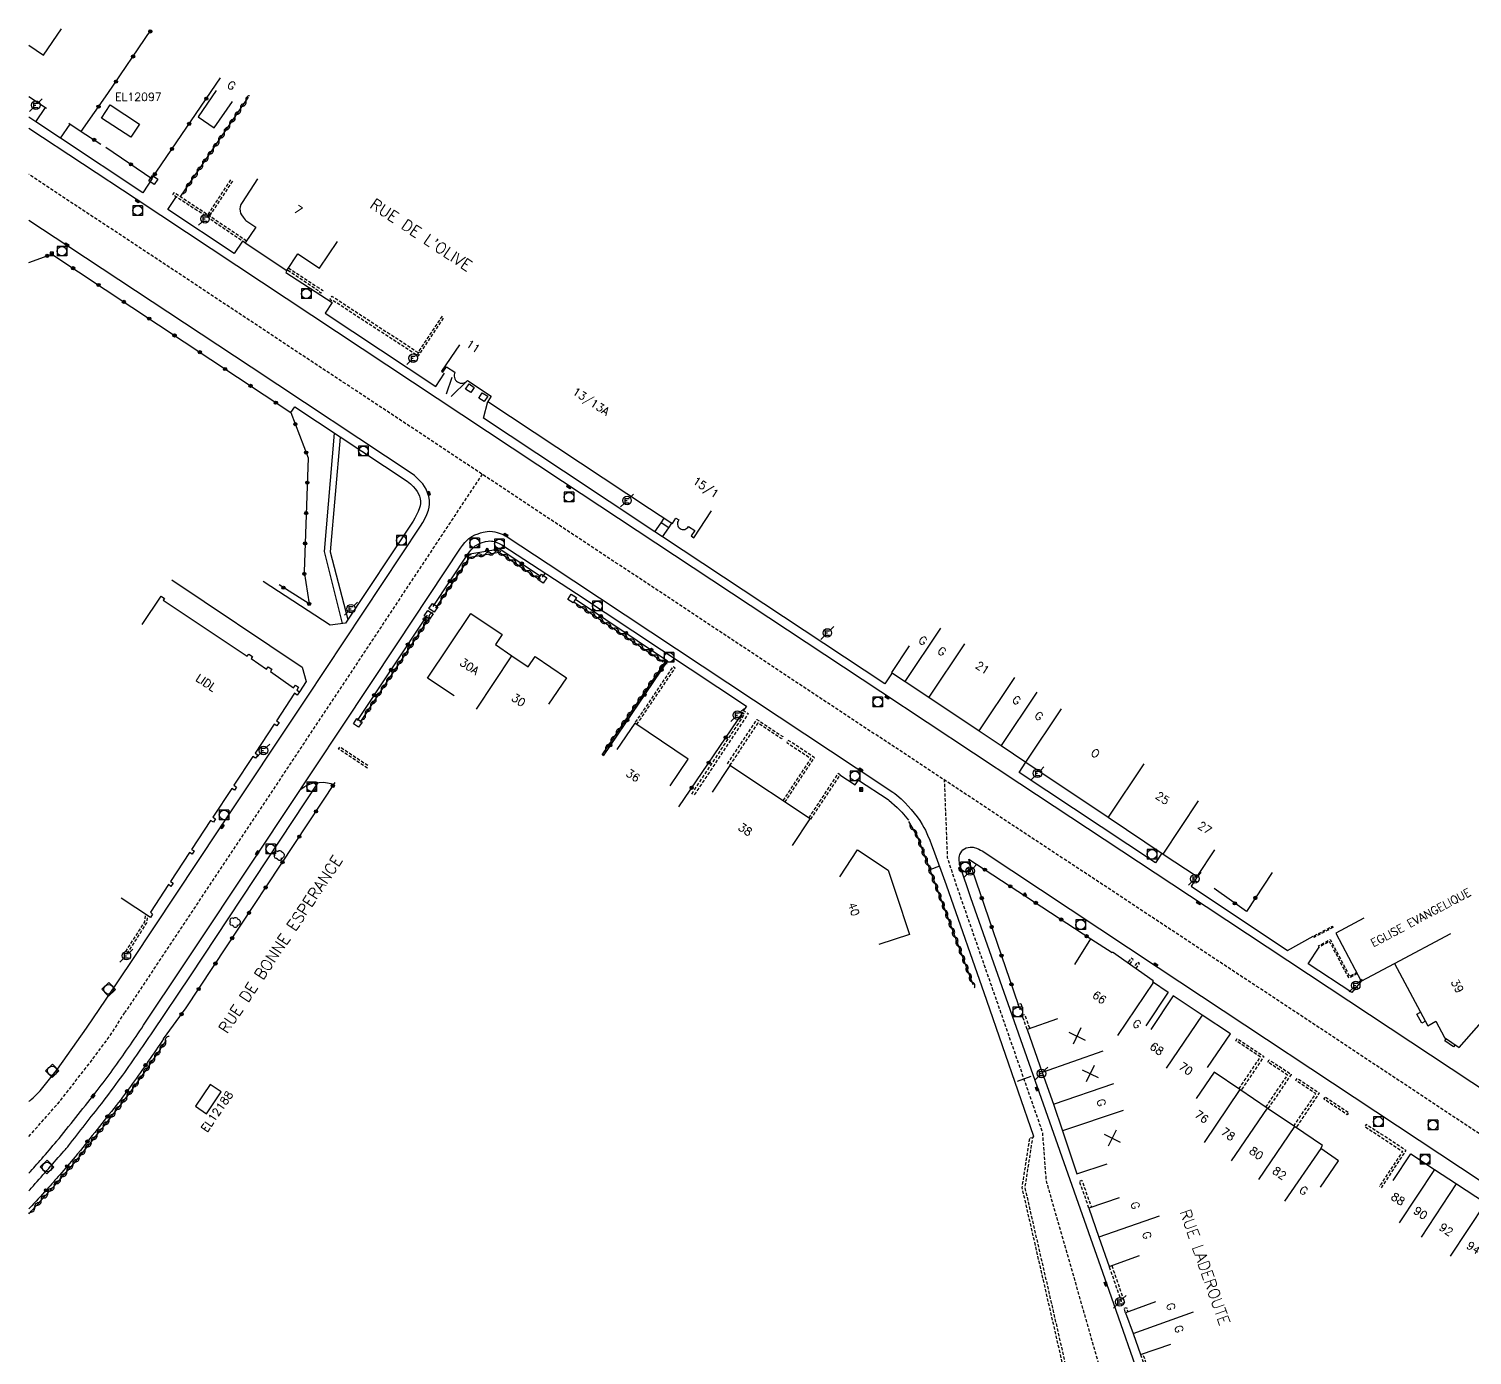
# Model space of a CAD drawing. Header units: millimetres. Extents: x 137000 to 138000, y 128000 to 129000.
# Drawn here: x 137000 to 137225.4, y 128784.9 to 128992 of the extents above; entities that cross this region are included whole.
import ezdxf
from ezdxf.enums import TextEntityAlignment as Align

# ---------------------------------------------------------------- set-up
doc = ezdxf.new("R2010")
doc.units = ezdxf.units.MM
doc.linetypes.add('DASHED', pattern=[0.75, 0.5, -0.25])
doc.layers.get('0').update_dxf_attribs({"linetype": 'CONTINUOUS'})
for name, color, linetype in [('w0001', 6, 'DASHED'), ('w0008', 7, 'CONTINUOUS'), ('w0100', 7, 'CONTINUOUS'), ('W0112', 1, 'DASHED'), ('w0300', 7, 'CONTINUOUS'), ('w0310', 3, 'CONTINUOUS'), ('w0322', 7, 'CONTINUOUS'), ('W0330', 7, 'CONTINUOUS'), ('w0400', 7, 'CONTINUOUS'), ('w0420', 7, 'CONTINUOUS'), ('W0471', 7, 'CONTINUOUS'), ('w0851', 7, 'CONTINUOUS'), ('W0984', 7, 'CONTINUOUS'), ('w0989', 7, 'CONTINUOUS'), ('w0991', 7, 'CONTINUOUS'), ('W1102', 7, 'CONTINUOUS')]:
    doc.layers.add(name, color=color, linetype=linetype)
doc.styles.get("Standard").update_dxf_attribs({"font": 'romans.shx', "width": 0.85})

# ---------------------------------------------------------------- blocks, each defined once
blk = doc.blocks.new('t112o')
at = {"color": 0, "linetype": 'Continuous'}
for p, q in [((-0.5, 0.5), (0.5, 0.5)), ((-0.5, -0.5), (-0.5, 0.5)), ((0.5, 0.5), (0.5, -0.5)), ((0.5, -0.5), (-0.5, -0.5))]:
    blk.add_line(p, q, dxfattribs=at)
blk = doc.blocks.new('T420')
for p, q in [((0.75, 0.75), (-0.75, 0.75)), ((-0.75, 0.75), (-0.75, -0.75)), ((0.75, 0.75), (0.75, -0.75)), ((0.75, -0.75), (-0.75, -0.75))]:
    blk.add_line(p, q)
blk.add_ellipse((0, 0), major_axis=(-0.53, 0.53), ratio=1, start_param=3.926991, end_param=10.210176)
blk = doc.blocks.new('T471')
for p, q in [((-0.333334, 0.333334), (-0.333334, -0.333334)), ((-0.333334, 0.333334), (0.333334, 0.333334)), ((-0.333334, 0), (0, 0)), ((0.500001, 0.500001), (1.000002, 1.000002)), ((-0.500001, -0.500001), (-1.000002, -1.000002)), ((-0.333334, -0.333334), (0.333334, -0.333334))]:
    blk.add_line(p, q)
blk.add_ellipse((0, 0), major_axis=(0.471405, 0.471405), ratio=1, start_param=5.4977871438, end_param=11.780972451)
blk = doc.blocks.new('T400')
for p, q in [((-0.15, 0.3), (0.15, 0.3)), ((-0.15, -0.25), (-0.15, 0.3)), ((-0.15, 0.15), (0.15, 0.15)), ((-0.15, 0), (0.15, 0)), ((0.15, 0.3), (0.15, -0.25)), ((-0.15, -0.15), (0.15, -0.15)), ((-0.15, -0.25), (-0.15, -0.3)), ((-0.15, -0.3), (0.15, -0.3)), ((0.15, -0.3), (0.15, -0.25))]:
    blk.add_line(p, q)
blk = doc.blocks.new('T851')
at = {"color": 0, "linetype": 'ByBlock', "lineweight": -2}
for p, q in [((-0.25, -0.15), (0, 0.32)), ((0, 0.32), (0.25, -0.15)), ((-0.25, -0.15), (0.25, -0.15))]:
    blk.add_line(p, q, dxfattribs=at)
for radius in [0.15, 0.05, 0.0333]:
    blk.add_circle((0, 0), radius, dxfattribs=at)
blk = doc.blocks.new('T300')
for p, q in [((-0.8, 0.51), (-0.86, 0.34)), ((-0.86, 0.34), (-0.86, 0.17)), ((-0.86, 0.17), (-0.74, 0.06)), ((-0.69, 0.63), (-0.8, 0.51)), ((-0.8, -0.06), (-0.74, 0.06)), ((-0.74, 0.06), (-0.69, 0.11)), ((-0.57, 0.69), (-0.69, 0.63)), ((-0.46, 0.69), (-0.57, 0.69)), ((-0.29, 0.63), (-0.46, 0.69)), ((-0.29, 0.63), (-0.17, 0.74)), ((-0.23, 0.57), (-0.29, 0.63)), ((-0.17, 0.74), (-0.06, 0.8)), ((-0.06, 0.8), (0.06, 0.8)), ((0.06, 0.8), (0.23, 0.74)), ((0.23, 0.74), (0.34, 0.63)), ((0.34, 0.63), (0.4, 0.51)), ((0.46, 0.46), (0.34, 0.46)), ((0.4, 0.51), (0.4, 0.46)), ((0.57, 0.4), (0.46, 0.46)), ((0.57, 0.4), (0.69, 0.29)), ((0.69, 0.29), (0.74, 0.17)), ((0.74, 0.06), (0.69, -0.17)), ((0.74, 0.17), (0.74, 0.06)), ((-0.8, -0.17), (-0.8, -0.06)), ((-0.8, -0.23), (-0.8, -0.17)), ((-0.74, -0.34), (-0.8, -0.23)), ((-0.69, -0.4), (-0.74, -0.34)), ((-0.51, -0.46), (-0.69, -0.4)), ((-0.4, -0.46), (-0.51, -0.46)), ((-0.4, -0.46), (-0.34, -0.46)), ((-0.34, -0.46), (-0.34, -0.4)), ((-0.34, -0.51), (-0.34, -0.46)), ((-0.29, -0.63), (-0.34, -0.51)), ((-0.17, -0.74), (-0.29, -0.63)), ((-0.06, -0.8), (-0.17, -0.74)), ((0.06, -0.8), (-0.06, -0.8)), ((0.17, -0.74), (0.06, -0.8)), ((0.23, -0.69), (0.17, -0.74)), ((0.29, -0.46), (0.23, -0.46)), ((0.29, -0.63), (0.23, -0.69)), ((0.46, -0.4), (0.29, -0.46)), ((0.34, -0.51), (0.29, -0.63)), ((0.34, -0.51), (0.34, -0.46)), ((0.57, -0.34), (0.46, -0.4)), ((0.63, -0.29), (0.57, -0.34)), ((0.69, -0.17), (0.63, -0.29))]:
    blk.add_line(p, q)
blk = doc.blocks.new('t330o')
at = {"color": 0, "linetype": 'Continuous'}
for p, q in [((0.25, -0.25), (-0.25, 0.25)), ((-0.25, -0.25), (0.25, 0.25)), ((-0.25, 0.25), (-0.25, -0.25)), ((0.25, 0.25), (-0.25, 0.25)), ((0.25, -0.25), (0.25, 0.25)), ((-0.25, -0.25), (0.25, -0.25)), ((-0.25, -0.25), (-0.25, -0.25))]:
    blk.add_line(p, q, dxfattribs=at)
blk = doc.blocks.new('t310o')
at = {"color": 0, "linetype": 'Continuous'}
for centre, start, end in [((-0.5, 0.38), 216.8699, 323.1304), ((0.5, -0.37), 36.8699, 143.1303)]:
    blk.add_arc(centre, 0.625, start, end, dxfattribs=at)
blk = doc.blocks.new('t322o')
at = {"color": 0, "linetype": 'Continuous'}
for radius in [0.25, 0.15]:
    blk.add_circle((0, 0), radius, dxfattribs=at)
blk = doc.blocks.new('t991o')
at = {"color": 0, "linetype": 'Continuous'}
for p, q in [((-1, 1), (1, -1)), ((-1, -1), (1, 1))]:
    blk.add_line(p, q, dxfattribs=at)

msp = doc.modelspace()

# ---------------------------------------------------------------- linework, layer by layer
at = {"layer": 'w0001', "flags": 128}
for points in [[(137340.38, 128744.2), (137309.73, 128764.41), (137276.85, 128786.51), (137261.05, 128796.62), (137187.73, 128845.12), (137126.44, 128885.61), (137050.41, 128935.93), (137000, 128969.27)], [(137070.8, 128922.44), (137036.46, 128870.68), (137015, 128838.43)], [(137192.07, 128723.18), (137183.26, 128733), (137176.97, 128742.82), (137169.72, 128774.34), (137158.9, 128812.13), (137158.32, 128819.67), (137144.77, 128858.55), (137143.48, 128862.54), (137143, 128874.68)], [(137000, 128819.03), (137004.78, 128824.45), (137009.62, 128830.65), (137012.81, 128834.94), (137015, 128838.43)]]:
    msp.add_lwpolyline(points, dxfattribs=at)
at = {"layer": 'w0008', "flags": 128}
for points in [[(137019.28, 128968.61), (137017.78, 128966.39), (137004.93, 128974.91), (137001.09, 128977.47), (137000, 128978.19)], [(137001.09, 128977.47), (137002.58, 128979.72)], [(137248.11, 128812.37), (137225.36, 128827.44), (137183.87, 128854.89), (137154.74, 128874.11), (137133.03, 128888.44), (137083.36, 128921.29), (137016.75, 128965.4), (137000, 128976.46)], [(137004.93, 128974.91), (137006.45, 128977.13)], [(137033.36, 128958.84), (137032.07, 128956.94), (137021.69, 128963.8), (137023.07, 128965.84)], [(137012.09, 128840.47), (137016.26, 128846.64), (137029.67, 128866.94), (137043.37, 128887.46), (137061.16, 128914.32), (137061.51, 128914.89), (137061.83, 128915.48), (137062.13, 128916.15), (137062.4, 128916.84), (137062.52, 128917.3), (137062.57, 128917.78), (137062.54, 128918.39), (137062.44, 128918.98), (137062.27, 128919.55), (137062.04, 128920.1), (137061.8, 128920.53), (137061.51, 128920.93), (137061.03, 128921.46), (137060.52, 128921.96), (137060.2, 128922.24), (137059.85, 128922.5), (137034.73, 128939.14), (137006.22, 128957.94), (137000, 128962.07)], [(137040.29, 128954.28), (137040.15, 128953.94), (137047.34, 128949.24), (137046.25, 128947.58), (137063.56, 128936.16), (137064.93, 128938.22)], [(137065.23, 128935.02), (137066.13, 128937.6)], [(137068.5, 128937.06), (137065.94, 128934.6)], [(137040.92, 128932.07), (137041.53, 128932.96), (137059.09, 128921.36), (137059.35, 128921.17), (137059.6, 128920.96), (137060.01, 128920.54), (137060.39, 128920.1), (137060.65, 128919.76), (137060.86, 128919.38), (137061.01, 128919), (137061.11, 128918.6), (137061.15, 128918.23), (137061.15, 128917.86), (137061.11, 128917.53), (137061.02, 128917.21), (137060.8, 128916.65), (137060.55, 128916.1), (137060.29, 128915.61), (137059.99, 128915.13), (137049.46, 128899.2), (137047.05, 128898.89), (137036.57, 128905.69)], [(137134.81, 128891.45), (137133.66, 128889.71), (137098.96, 128912.66), (137097.78, 128913.46), (137083.5, 128922.93), (137071, 128931.19), (137071.66, 128933.8)], [(137047.69, 128928.86), (137046.1, 128910.36), (137048.93, 128899.12)], [(137048.59, 128928.25), (137047.05, 128910.34), (137049.81, 128899.74)], [(137097.78, 128913.46), (137098.72, 128914.87), (137099.2, 128915.6)], [(137099.94, 128914.07), (137098.72, 128914.87)], [(137098.96, 128912.66), (137099.94, 128914.07), (137100.41, 128914.8)], [(137017.92, 128836.39), (137024.2, 128845.81), (137036.03, 128863.57), (137057.53, 128895.96), (137067.41, 128910.89), (137067.73, 128911.34), (137068.08, 128911.78), (137068.28, 128912), (137068.72, 128912.41), (137068.95, 128912.59), (137069.2, 128912.74), (137069.66, 128912.96), (137070.14, 128913.15), (137070.53, 128913.28), (137070.94, 128913.39), (137071.26, 128913.45), (137071.58, 128913.5), (137071.98, 128913.53), (137072.39, 128913.51), (137072.76, 128913.46), (137073.13, 128913.37), (137073.6, 128913.2), (137074.06, 128913.01), (137074.39, 128912.85), (137074.7, 128912.66), (137081.09, 128908.44), (137129.18, 128876.62), (137134.9, 128872.81), (137135.23, 128872.57), (137135.55, 128872.31), (137136.2, 128871.73), (137136.83, 128871.13), (137137.33, 128870.62), (137137.81, 128870.09), (137138.27, 128869.53), (137138.71, 128868.95), (137139.12, 128868.36), (137139.51, 128867.75), (137139.77, 128867.3), (137140, 128866.84), (137140.36, 128866.07), (137140.7, 128865.28), (137140.98, 128864.58), (137141.24, 128863.87), (137143.26, 128858.35), (137149.57, 128840.29), (137156.87, 128819.06), (137156.73, 128818.82)], [(137068.54, 128909.96), (137068.8, 128910.32), (137069.08, 128910.65), (137069.38, 128910.97), (137069.7, 128911.27), (137069.89, 128911.39), (137070.26, 128911.57), (137070.65, 128911.72), (137071.3, 128911.92), (137071.74, 128912), (137072, 128912.02), (137072.26, 128912.01), (137072.47, 128911.98), (137072.68, 128911.92), (137073.07, 128911.79), (137073.45, 128911.64), (137073.87, 128911.4), (137085.52, 128903.83), (137085.52, 128903.83), (137112.05, 128886.25), (137111.59, 128885.53)], [(137022.33, 128905.94), (137042.67, 128892.34), (137043.29, 128890.06), (137042.24, 128888.46)], [(137080.64, 128907.07), (137080.16, 128906.35)], [(137176.93, 128863.27), (137175.93, 128861.78), (137154.64, 128875.86), (137155.7, 128877.48)], [(137019.37, 128835.38), (137025.24, 128844.13), (137045.24, 128874.38)], [(137042.46, 128873.25), (137042.99, 128873.65), (137043.38, 128873.85), (137044, 128874.1), (137044.31, 128874.2), (137044.69, 128874.26), (137045.95, 128874.34), (137046.3, 128874.33), (137046.64, 128874.28), (137047.15, 128874.17), (137047.66, 128874.01)], [(137126.66, 128875.5), (137129.05, 128873.94), (137129.55, 128874.66), (137134.17, 128871.65), (137134.29, 128871.56), (137135.6, 128870.41), (137135.98, 128870.06), (137136.33, 128869.68), (137136.86, 128869.07), (137137.36, 128868.45)], [(137174.27, 128779.04), (137168.7, 128794.98), (137157.83, 128825.82), (137147.12, 128856.28), (137145.44, 128861.22), (137145.36, 128861.49), (137145.32, 128861.76), (137145.29, 128862.17), (137145.29, 128862.58), (137145.33, 128862.83), (137145.4, 128863.07), (137145.52, 128863.33), (137145.68, 128863.56), (137145.88, 128863.78), (137146.11, 128863.95), (137146.38, 128864.08), (137146.68, 128864.17), (137146.98, 128864.21), (137147.28, 128864.23), (137147.47, 128864.21), (137147.65, 128864.17), (137148.01, 128864.04), (137148.35, 128863.9), (137148.62, 128863.76), (137148.88, 128863.61), (137176.37, 128845.43), (137217.1, 128818.47), (137265.39, 128786.55)], [(137142.2, 128861.25), (137140.7, 128860.68)], [(137182.46, 128859.6), (137181.49, 128858.14), (137196.58, 128848.09), (137200.57, 128850.29)], [(137208.08, 128843.28), (137206.59, 128841.51), (137199.78, 128846.01), (137201.5, 128848.61)], [(137218.09, 128837.03), (137217.53, 128836.73), (137216.78, 128838.12), (137217.34, 128838.42)], [(137222.73, 128833.34), (137222.5, 128833.01), (137221.11, 128833.97), (137221.34, 128834.3)]]:
    msp.add_lwpolyline(points, dxfattribs=at)
at = {"layer": 'w0008'}
msp.add_lwpolyline([(137000, 128824.5, 0.021328), (137000.38, 128824.81, 0.00887), (137001.45, 128825.82, 0.030595), (137001.74, 128826.14), (137004.48, 128829.56), (137009.01, 128835.92), (137012.09, 128840.47)], format="xyb", dxfattribs=at)
at = {"layer": 'w0008', "flags": 128}
for points in [[(137000, 128813.29, 0.003755), (137002, 128815.55, 0.003139), (137004.35, 128818.28, 0.008106), (137004.72, 128818.73, 0.000494), (137010.68, 128826.22, 0.012418), (137013.13, 128829.48, 0.007785), (137017.92, 128836.39)], [(137000, 128810.54, 0.004176), (137000.71, 128811.33, 0.000558), (137005.48, 128816.74, 0.00571), (137005.94, 128817.28, 0.008267), (137006.19, 128817.59, 0.000397), (137011.37, 128824.19, 0.010461), (137014.33, 128828.14, 0.007127), (137019.37, 128835.38)]]:
    msp.add_lwpolyline(points, format="xyb", dxfattribs=at)
at = {"layer": 'w0100', "flags": 128}
for points in [[(137000, 128989.43), (137002.26, 128987.88), (137005.1, 128992)], [(137029.27, 128982.38), (137026.45, 128978.25), (137028.96, 128976.53), (137031.78, 128980.66)], [(137035.73, 128968.58), (137033.29, 128964.87), (137033.1, 128964.56), (137032.99, 128964.22), (137032.95, 128963.87), (137032.99, 128963.51), (137033.07, 128963.22), (137033.21, 128962.95), (137033.48, 128962.57), (137033.77, 128962.2), (137033.88, 128962.07), (137034.02, 128961.97), (137035.42, 128961.05), (137033.77, 128958.57), (137040.29, 128954.28), (137041.98, 128956.86), (137045.37, 128954.64), (137048.19, 128958.77)], [(137067.24, 128942.67), (137064.42, 128938.55), (137064.67, 128938.38), (137065.23, 128939.23), (137066.54, 128938.36)], [(137068.5, 128937.06), (137072.21, 128934.62), (137071.66, 128933.8), (137071.66, 128933.8), (137096.93, 128917.11), (137100.27, 128914.9), (137100.52, 128914.74), (137101.06, 128915.57), (137101.48, 128915.3), (137101.38, 128915.14), (137101.31, 128914.96), (137101.28, 128914.77), (137101.29, 128914.58), (137101.33, 128914.39), (137101.42, 128914.22), (137101.54, 128914.07), (137101.69, 128913.95), (137101.86, 128913.87), (137102.04, 128913.82), (137102.23, 128913.8), (137102.42, 128913.83), (137102.6, 128913.9), (137102.76, 128914), (137102.9, 128914.14), (137103, 128914.3), (137103, 128914.3), (137103.99, 128913.65), (137103.44, 128912.82), (137103.86, 128912.54), (137106.62, 128916.71)], [(137017.68, 128898.99), (137020.64, 128903.41), (137021.17, 128903.06), (137020.99, 128902.79), (137034.1, 128894.03), (137034.1, 128894.03), (137034.34, 128894.36), (137034.92, 128893.97), (137034.71, 128893.65), (137037.13, 128892.03), (137037.35, 128892.36), (137037.92, 128891.98), (137037.71, 128891.64), (137041.33, 128889.09), (137041.63, 128889.53), (137041.63, 128889.53), (137042.12, 128889.19), (137041.83, 128888.74), (137042.24, 128888.46), (137041.92, 128887.96), (137041.5, 128888.24), (137038.67, 128883.95), (137038.67, 128883.95), (137039.08, 128883.67), (137038.75, 128883.17), (137038.33, 128883.44), (137035.33, 128878.89), (137035.33, 128878.89), (137035.74, 128878.61), (137035.41, 128878.12), (137035, 128878.39), (137032.02, 128873.87), (137032.43, 128873.6), (137032.43, 128873.6), (137032.11, 128873.11), (137031.69, 128873.38), (137028.72, 128868.88), (137029.13, 128868.61), (137028.81, 128868.11), (137028.39, 128868.38), (137025.42, 128863.86), (137025.84, 128863.61), (137025.51, 128863.11), (137025.11, 128863.38), (137022.12, 128858.87), (137022.52, 128858.6), (137022.19, 128858.09), (137021.79, 128858.36), (137018.98, 128854.05), (137018.98, 128854.05), (137019.32, 128853.73), (137019, 128853.24), (137014.43, 128856.22)], [(137066.43, 128887.82), (137062.27, 128890.6), (137069.01, 128900.71), (137073.92, 128897.44), (137073.92, 128897.44), (137072.85, 128895.85), (137075.43, 128894.11), (137077.99, 128892.39), (137079.06, 128893.97), (137083.96, 128890.67), (137081.16, 128886.52)], [(137137.49, 128895.67), (137134.73, 128891.5), (137136.86, 128890.09), (137140.55, 128887.63), (137148.42, 128882.37), (137151.83, 128880.08), (137155.7, 128877.48), (137168.56, 128868.9), (137177.13, 128863.14), (137182.43, 128859.63), (137185.19, 128863.8)], [(137100.16, 128873.8), (137102.96, 128877.94), (137094.65, 128883.58), (137091.84, 128879.44)], [(137119.25, 128864.48), (137122.01, 128868.64), (137109.48, 128876.96), (137106.71, 128872.79)], [(137126.66, 128859.59), (137129.39, 128863.77), (137134.22, 128860.62), (137135.39, 128857.01), (137137.5, 128850.56), (137132.75, 128849.01)], [(137208.5, 128853.14), (137204.09, 128850.79), (137208.08, 128843.28), (137213.27, 128846.03), (137218.46, 128836.33), (137219.74, 128837.01), (137221.1, 128834.46), (137223.34, 128832.92), (137227.98, 128838.16), (137234.76, 128841.32), (137236.92, 128836.78), (137241.43, 128838.93)], [(137163.33, 128845.91), (137165.84, 128849.88), (137169.16, 128847.78), (137169.23, 128847.87), (137175.58, 128843.39), (137175.58, 128843.39), (137175.46, 128843.21), (137177.92, 128841.57), (137174.44, 128836.33)], [(137184.07, 128829.79), (137187.64, 128835.05), (137183.23, 128837.97), (137178.69, 128840.98), (137175.21, 128835.73)], [(137160.62, 128837.4), (137155.91, 128835.74), (137158.26, 128829.04), (137159.99, 128824.05), (137161.41, 128819.9), (137163.66, 128813.17), (137168.41, 128814.76)], [(137201.69, 128811.12), (137204.53, 128815.23), (137201.75, 128817.14), (137202.01, 128817.64), (137197.64, 128820.57), (137193.4, 128823.46), (137189.13, 128826.36), (137185.11, 128829.09), (137182.3, 128824.95)], [(137213.08, 128812.16), (137215.83, 128816.33), (137219.52, 128813.89), (137222.95, 128811.64), (137227.46, 128808.68)], [(137170.29, 128809.46), (137165.55, 128807.85), (137167.1, 128803.3), (137168.73, 128798.74), (137173.44, 128800.42)], [(137175.96, 128793.23), (137171.26, 128791.51), (137172.45, 128788.27), (137173.61, 128784.96), (137178.32, 128786.62)]]:
    msp.add_lwpolyline(points, dxfattribs=at)
for points in [[(137015.95, 128975.06), (137011.35, 128978.06), (137012.69, 128980.12), (137017.29, 128977.11)], [(137030.05, 128825.99), (137028.31, 128827.17), (137026.01, 128823.77), (137027.75, 128822.59)]]:
    msp.add_lwpolyline(points, close=True, dxfattribs=at)
at = {"layer": 'w0100'}
msp.add_lwpolyline([(137066.54, 128938.36), (137066.46, 128938.16), (137066.43, 128937.96), (137066.43, 128937.74), (137066.47, 128937.53), (137066.54, 128937.34), (137066.65, 128937.15), (137066.79, 128936.99), (137066.96, 128936.86), (137067.14, 128936.76), (137067.35, 128936.69), (137067.56, 128936.67), (137067.77, 128936.67), (137067.98, 128936.72), (137068.17, 128936.8), (137068.35, 128936.92), (137068.5, 128937.06), (137068.5, 128937.06)], dxfattribs=at)
at = {"layer": 'W0112', "flags": 128}
for points in [[(137033.77, 128958.57), (137027.88, 128962.57), (137022.5, 128966.11), (137022.73, 128966.45), (137028.1, 128962.9), (137033.99, 128958.9)], [(137031.5, 128968.44), (137027.93, 128963.01)], [(137028.27, 128962.79), (137031.83, 128968.22)], [(137040.56, 128954.66), (137045.69, 128951.28), (137045.69, 128951.28), (137045.69, 128951.28), (137045.9, 128951.14), (137045.62, 128950.72), (137045.16, 128951.02), (137045.2, 128951.12), (137040.34, 128954.33)], [(137064.52, 128947.14), (137060.73, 128941.46), (137060.73, 128941.46), (137047.43, 128950.14), (137047.43, 128950.14), (137047.43, 128950.14), (137047.3, 128950.23), (137047.02, 128949.81), (137047.49, 128949.5), (137047.54, 128949.59), (137060.84, 128940.91), (137060.84, 128940.91), (137064.85, 128946.92)], [(137094.95, 128883.37), (137100.91, 128892.16), (137100.58, 128892.38), (137094.62, 128883.6)], [(137103.53, 128872.51), (137111.77, 128884.94), (137111.33, 128885.22), (137111.54, 128885.56), (137112.34, 128885.06), (137103.86, 128872.29)], [(137109.1, 128877.21), (137113.71, 128884.16), (137117.76, 128881.47), (137117.53, 128881.14), (137113.83, 128883.6), (137109.44, 128876.99)], [(137118.07, 128871.26), (137122.67, 128878.18), (137118.58, 128880.89), (137118.35, 128880.56), (137122.11, 128878.07), (137117.74, 128871.48)], [(137052.89, 128876.53), (137048.38, 128879.53), (137048.6, 128879.86), (137053.11, 128876.86)], [(137122.12, 128868.57), (137126.7, 128875.48), (137126.37, 128875.7), (137121.78, 128868.79)], [(137018.18, 128853.51), (137018.05, 128852.55), (137015.08, 128847.91), (137015.42, 128847.7), (137018.44, 128852.41), (137018.57, 128853.46)], [(137207.45, 128844.46), (137206.15, 128843.75), (137203.13, 128849.48), (137201.5, 128848.61), (137201.4, 128848.79), (137201.4, 128848.79), (137203.22, 128849.78), (137206.24, 128844.05), (137207.35, 128844.65)], [(137171.96, 128845.95), (137172.45, 128846.65), (137172.12, 128846.88), (137171.63, 128846.18)], [(137172.91, 128845.28), (137173.44, 128846.02), (137173.11, 128846.26), (137172.58, 128845.51)], [(137155.91, 128835.74), (137155.13, 128837.96), (137155.5, 128838.1), (137156.28, 128835.87)], [(137188.97, 128826.47), (137192.33, 128831.42), (137188.48, 128833.98), (137188.7, 128834.31), (137192.88, 128831.53), (137189.3, 128826.24)], [(137193.18, 128823.61), (137196.58, 128828.62), (137193.48, 128830.65), (137193.7, 128830.99), (137197.14, 128828.73), (137193.51, 128823.39)], [(137197.55, 128820.62), (137200.97, 128825.72), (137197.86, 128827.77), (137198.08, 128828.1), (137201.52, 128825.83), (137197.88, 128820.4)], [(137211.22, 128810.99), (137215.08, 128816.83), (137208.83, 128820.92), (137208.61, 128820.59), (137214.52, 128816.71), (137210.89, 128811.21)], [(137175.17, 128730.32), (137167.39, 128739.95), (137166.78, 128739.52), (137164.46, 128765), (137163.9, 128770.99), (137163.74, 128772.49), (137163.54, 128773.97), (137163.36, 128775.06), (137163.13, 128776.14), (137155.12, 128811.05), (137156.33, 128818.88), (137156.73, 128818.82), (137155.53, 128811.06), (137163.52, 128776.23), (137163.75, 128775.13), (137163.94, 128774.03), (137164.14, 128772.53), (137164.3, 128771.03), (137164.86, 128765.03), (137167.12, 128740.24), (137167.47, 128740.49), (137176.6, 128729.19), (137176.36, 128728.99)], [(137165.55, 128807.85), (137164.07, 128812.05), (137164.44, 128812.18), (137165.93, 128807.98)], [(137169.11, 128798.87), (137171.11, 128793.09), (137170.73, 128792.96), (137168.73, 128798.74)], [(137171.26, 128791.51), (137171.03, 128792.18), (137171.41, 128792.31), (137171.64, 128791.64)], [(137173.61, 128784.96), (137175.78, 128778.74), (137176.16, 128778.87), (137173.98, 128785.09)]]:
    msp.add_lwpolyline(points, dxfattribs=at)
for points in [[(137203.66, 128851.66), (137200.68, 128850.11), (137200.58, 128850.3), (137203.56, 128851.85)], [(137154.89, 128839.78), (137155.16, 128839.01), (137154.78, 128838.88), (137154.51, 128839.65)], [(137202.47, 128825.17), (137202.47, 128825.17), (137206.11, 128822.75), (137205.89, 128822.42), (137202.25, 128824.84)]]:
    msp.add_lwpolyline(points, close=True, dxfattribs=at)
at = {"layer": 'w0310', "flags": 128}
for points in [[(137023.75, 128965.87), (137034.32, 128981.35)], [(137063.54, 128901.53), (137068.84, 128909.51), (137073.43, 128910.28), (137079.6, 128906.12)], [(137085.09, 128902.52), (137099.06, 128893.17), (137099.06, 128893.17)], [(137051.73, 128883.7), (137062.65, 128900.16)], [(137099.34, 128893.1), (137089.5, 128878.61)], [(137137.37, 128868.22), (137138.78, 128865.81), (137147.43, 128842.77)]]:
    msp.add_lwpolyline(points, dxfattribs=at)
msp.add_lwpolyline([(137000, 128806.96, 0.000768), (137000.48, 128807.48, 0.003915), (137003.18, 128810.43, 0.003756), (137005.22, 128812.74, 0.003139), (137007.61, 128815.51, 0.008106), (137008.06, 128816.06, 0.000494), (137014.02, 128823.56, 0.012418), (137016.61, 128826.99, 0.007785), (137021.47, 128834.02)], format="xyb", dxfattribs=at)
at = {"layer": 'w0322', "flags": 128}
for points in [[(137008.16, 128975.97), (137012.34, 128981.92), (137019.07, 128991.77)], [(137012, 128973.5), (137019.22, 128968.65), (137029.94, 128984.34)], [(137000, 128981.42), (137002.75, 128979.61)], [(137006.23, 128977.28), (137008.16, 128975.97), (137011.22, 128974.01)], [(137000, 128955.51), (137003.61, 128956.81), (137040.92, 128932.07), (137043.62, 128924.99), (137042.97, 128907.18), (137043.78, 128902.19), (137039.09, 128905.16)], [(137063.12, 128901.81), (137068.54, 128909.96), (137073.55, 128910.81), (137079.88, 128906.53)], [(137085.37, 128902.93), (137099.75, 128893.31), (137089.69, 128878.48)], [(137051.31, 128883.97), (137062.23, 128900.43)], [(137111.5, 128885.27), (137101.47, 128870.49)], [(137021.05, 128834.3), (137024.56, 128839.1), (137047.83, 128874.32)], [(137147.28, 128860.67), (137146.78, 128862.35), (137165.84, 128849.88)], [(137147.26, 128860.75), (137154.51, 128839.65)], [(137194.16, 128860.24), (137190.13, 128854.16), (137185.08, 128857.74)], [(137156.45, 128828.4), (137154.32, 128827.61)]]:
    msp.add_lwpolyline(points, dxfattribs=at)
msp.add_lwpolyline([(137021.05, 128834.3, -0.007785), (137016.2, 128827.29, -0.012418), (137013.63, 128823.88, -0.000494), (137007.67, 128816.38, -0.008106), (137007.22, 128815.83, -0.003139), (137004.84, 128813.06, -0.003756), (137002.8, 128810.77, -0.003915), (137000.12, 128807.82, -0.000184), (137000, 128807.7)], format="xyb", dxfattribs=at)
at = {"layer": 'W1102', "flags": 128}
for points in [[(137136.86, 128890.09), (137142.4, 128898.42)], [(137146.11, 128895.94), (137140.55, 128887.63)], [(137069.92, 128885.77), (137075.43, 128894.11)], [(137148.42, 128882.37), (137153.98, 128890.68)], [(137157.39, 128888.39), (137151.83, 128880.08)], [(137155.7, 128877.48), (137161.26, 128885.8)], [(137174.13, 128877.21), (137168.56, 128868.9)], [(137177.13, 128863.14), (137182.68, 128871.46)], [(137213.27, 128846.03), (137222.09, 128850.75)], [(137175.62, 128843.1), (137170.01, 128834.82)], [(137183.23, 128837.97), (137177.61, 128829.69)], [(137167.7, 128832.33), (137158.26, 128829.04)], [(137159.99, 128824.05), (137169.44, 128827.31)], [(137189.13, 128826.36), (137183.52, 128818.09)], [(137170.88, 128823.11), (137161.41, 128819.9)], [(137193.4, 128823.46), (137187.77, 128815.2)], [(137197.64, 128820.57), (137192.03, 128812.31)], [(137201.75, 128817.14), (137196.08, 128808.91)], [(137219.52, 128813.89), (137214.02, 128805.54)], [(137217.47, 128803.28), (137222.95, 128811.64)], [(137227.46, 128808.68), (137221.94, 128800.34)], [(137176.54, 128806.59), (137167.1, 128803.3)], [(137172.45, 128788.27), (137181.86, 128791.64)]]:
    msp.add_lwpolyline(points, dxfattribs=at)

# ---------------------------------------------------------------- block references
at = {"layer": 'W0112'}
for p, rotation in [((137019.44, 128968.4), 325.8494172921922), ((137068.87, 128935.88), 325.3627735662363), ((137070.97, 128934.49), 327.6005950321908), ((137080.17, 128906.12), 145.6893969165423), ((137084.84, 128903.03), 147.7532534682593), ((137062.44, 128900.48), 236.4978753721071), ((137063.15, 128901.59), 236.0042761561915), ((137051.37, 128883.62), 235.2958505937252)]:
    msp.add_blockref('t112o', p, dxfattribs=dict(at, rotation=rotation))
at = {"layer": 'w0300'}
for p in [(137039.14, 128862.91), (137032.25, 128852.44)]:
    msp.add_blockref('T300', p, dxfattribs=at)
at = {"layer": 'w0310'}
for p, rotation in [((137033.06, 128979.5), 55.66717417637705), ((137033.9, 128980.73), 55.66717417637705), ((137031.36, 128977.02), 55.66717417637705), ((137032.21, 128978.26), 55.66717417637705), ((137029.67, 128974.54), 55.66717417637705), ((137030.52, 128975.78), 55.66717417637705), ((137028.83, 128973.3), 55.66717417637705), ((137027.13, 128970.83), 55.66717417637705), ((137027.98, 128972.06), 55.66717417637705), ((137025.44, 128968.35), 55.66717417637705), ((137026.29, 128969.59), 55.66717417637705), ((137024.6, 128967.11), 55.66717417637705), ((137071.23, 128909.91), 9.56835425097192), ((137072.71, 128910.16), 9.56835425097192), ((137074.07, 128909.85), 326.0092108860189), ((137067.69, 128907.78), 56.39560497328223), ((137068.52, 128909.03), 56.39560497328223), ((137069.75, 128909.66), 9.56835425097192), ((137075.31, 128909.01), 326.0092108860189), ((137076.55, 128908.18), 326.0092108860189), ((137077.8, 128907.34), 326.0092108860189), ((137066.03, 128905.28), 56.39560497328223), ((137066.86, 128906.53), 56.39560497328223), ((137079.04, 128906.5), 326.0092108860189), ((137064.37, 128902.78), 56.39560497328223), ((137065.2, 128904.03), 56.39560497328223), ((137086.33, 128901.68), 326.219904818418), ((137087.58, 128900.85), 326.219904818418), ((137061.68, 128898.7), 56.44610769716898), ((137062.51, 128899.95), 56.44610769716898), ((137088.83, 128900.02), 326.219904818418), ((137090.07, 128899.18), 326.219904818418), ((137091.32, 128898.35), 326.219904818418), ((137060.02, 128896.2), 56.44610769716898), ((137060.85, 128897.45), 56.44610769716898), ((137092.57, 128897.51), 326.219904818418), ((137093.81, 128896.68), 326.219904818418), ((137095.06, 128895.85), 326.219904818418), ((137058.36, 128893.7), 56.44610769716898), ((137059.19, 128894.95), 56.44610769716898), ((137096.31, 128895.01), 326.219904818418), ((137097.56, 128894.18), 326.219904818418), ((137056.7, 128891.2), 56.44610769716898), ((137057.53, 128892.45), 56.44610769716898), ((137098.5, 128891.86), 235.833526699566), ((137098.8, 128893.34), 326.219904818418), ((137055.88, 128889.95), 56.44610769716898), ((137096.81, 128889.38), 235.833526699566), ((137097.65, 128890.62), 235.833526699566), ((137054.22, 128887.45), 56.44610769716898), ((137055.05, 128888.7), 56.44610769716898), ((137095.13, 128886.9), 235.833526699566), ((137095.97, 128888.14), 235.833526699566), ((137052.56, 128884.95), 56.44610769716898), ((137053.39, 128886.2), 56.44610769716898), ((137093.44, 128884.42), 235.833526699566), ((137094.28, 128885.66), 235.833526699566), ((137092.6, 128883.17), 235.833526699566), ((137090.91, 128880.69), 235.833526699566), ((137091.76, 128881.93), 235.833526699566), ((137090.07, 128879.45), 235.833526699566), ((137138.13, 128866.93), 300.2607935640874), ((137138.85, 128865.62), 290.588960299022), ((137139.38, 128864.21), 290.588960299022), ((137139.91, 128862.81), 290.588960299022), ((137140.43, 128861.4), 290.588960299022), ((137140.96, 128860), 290.588960299022), ((137141.49, 128858.59), 290.588960299022), ((137142.02, 128857.19), 290.588960299022), ((137142.54, 128855.79), 290.588960299022), ((137143.07, 128854.38), 290.588960299022), ((137143.6, 128852.98), 290.588960299022), ((137144.13, 128851.57), 290.588960299022), ((137144.65, 128850.17), 290.588960299022), ((137145.18, 128848.76), 290.588960299022), ((137145.71, 128847.36), 290.588960299022), ((137146.24, 128845.96), 290.588960299022), ((137146.76, 128844.55), 290.588960299022), ((137147.29, 128843.15), 290.588960299022), ((137020.5, 128832.58), 55.85230214068913), ((137021.34, 128833.83), 56.16566159240382), ((137019.65, 128831.34), 55.53894268897445), ((137017.94, 128828.88), 54.91222378554501), ((137018.8, 128830.11), 55.22558323725968), ((137016.2, 128826.43), 53.97209833989761), ((137017.08, 128827.65), 54.59886433383024), ((137014.4, 128824.04), 51.98417335100126), ((137015.31, 128825.23), 52.97813584544944), ((137012.53, 128821.69), 51.55562663409791), ((137013.47, 128822.86), 51.57334346594997), ((137010.67, 128819.34), 51.52019297039377), ((137011.6, 128820.51), 51.53790980224584), ((137008.8, 128816.99), 51.48475930668963), ((137009.74, 128818.16), 51.5024761385417), ((137006.89, 128814.68), 49.39795990625291), ((137007.87, 128815.82), 50.65711916465356), ((137004.93, 128812.41), 48.77189515633242), ((137005.92, 128813.54), 49.10301760176334), ((137002.94, 128810.17), 47.95261943692638), ((137003.94, 128811.28), 48.35238981705733), ((137000.91, 128807.95), 47.2789278177936), ((137001.93, 128809.05), 47.61577362735996)]:
    msp.add_blockref('t310o', p, dxfattribs=dict(at, rotation=rotation))
at = {"layer": 'w0322'}
for p, rotation in [((137018.96, 128991.6), 55.66717417641485), ((137016.28, 128987.68), 55.66717417641485), ((137013.6, 128983.76), 55.66717417641485), ((137010.89, 128979.85), 54.91038825431245), ((137027.71, 128981.09), 55.66717417639874), ((137025.03, 128977.16), 55.66717417639874), ((137010.2, 128974.66), 327.2931999927193), ((137022.35, 128973.24), 55.66717417639874), ((137015.94, 128970.85), 326.1386947089578), ((137019.67, 128969.32), 55.66717417639874), ((137002.87, 128956.55), 19.87007472911515), ((137006.91, 128954.62), 326.4537918479954), ((137010.87, 128952), 326.4537918479954), ((137014.83, 128949.37), 326.4537918479954), ((137018.79, 128946.75), 326.4537918479954), ((137022.75, 128944.12), 326.4537918479954), ((137026.7, 128941.5), 326.4537918479954), ((137030.66, 128938.87), 326.4537918479954), ((137034.62, 128936.25), 326.4537918479954), ((137038.58, 128933.62), 326.4537918479954), ((137041.61, 128930.26), 290.9184623904297), ((137043.31, 128925.82), 290.9184623904297), ((137043.48, 128921.13), 267.9070926721354), ((137043.31, 128916.38), 267.9070926721354), ((137043.14, 128911.64), 267.9070926721354), ((137072.94, 128910.7), 9.568354250799695), ((137068.38, 128909.72), 56.3956049731775), ((137076.97, 128908.5), 326.0092108861057), ((137043.02, 128906.89), 279.1457629428922), ((137065.75, 128905.76), 56.3956049731775), ((137039.77, 128904.73), 147.6089007696723), ((137043.77, 128902.2), 279.1457629428922), ((137061.81, 128899.81), 56.44610769716898), ((137089.31, 128900.29), 326.2199048183612), ((137093.26, 128897.65), 326.2199048183612), ((137059.19, 128895.85), 56.44610769716898), ((137097.21, 128895.01), 326.2199048183612), ((137056.56, 128891.89), 56.44610769716898), ((137098.81, 128891.91), 235.8335266995323), ((137053.94, 128887.93), 56.44610769716898), ((137096.14, 128887.98), 235.8335266995323), ((137093.47, 128884.05), 235.8335266995323), ((137108.83, 128881.34), 235.8335266995507), ((137090.8, 128880.12), 235.8335266995323), ((137106.17, 128877.41), 235.8335266995507), ((137047.47, 128873.77), 56.54554048459763), ((137103.5, 128873.48), 235.8335266995507), ((137044.85, 128869.8), 56.54554048459763), ((137042.23, 128865.84), 56.54554048459763), ((137039.61, 128861.88), 56.54554048459763), ((137149.3, 128860.7), 326.8078016658695), ((137036.99, 128857.92), 56.54554048459763), ((137153.27, 128858.1), 326.8078016658695), ((137148.81, 128856.25), 288.9666434208606), ((137191.54, 128856.28), 236.4411100195559), ((137034.37, 128853.95), 56.54554048459763), ((137157.24, 128855.5), 326.8078016658695), ((137188.34, 128855.43), 144.58865988102), ((137150.35, 128851.76), 288.9666434208606), ((137161.22, 128852.9), 326.8078016658695), ((137031.75, 128849.99), 56.54554048459763), ((137165.19, 128850.3), 326.8078016658695), ((137151.89, 128847.27), 288.9666434208606), ((137029.14, 128846.03), 56.54554048459763), ((137153.44, 128842.78), 288.9666434208606), ((137026.52, 128842.06), 56.54554048459763), ((137023.85, 128838.13), 53.86774618590469), ((137018.23, 128830.17), 235.1674515996542), ((137015.33, 128826.09), 233.4464344707748), ((137012.26, 128822.15), 231.5578735290133), ((137009.15, 128818.23), 231.4988113351675), ((137005.98, 128814.37), 229.2347508016306), ((137002.67, 128810.62), 227.9883439355104)]:
    msp.add_blockref('t322o', p, dxfattribs=dict(at, rotation=rotation))
at = {"layer": 'W0330'}
for p in [(137003.59, 128956.88), (137129.99, 128873.2)]:
    msp.add_blockref('t330o', p, dxfattribs=at)
at = {"layer": 'w0400'}
for p, rotation in [((137016.92, 128965.11), 236.4896228931916), ((137005.95, 128958.3), 55.68726183784763), ((137062.46, 128919.46), 17.0094374475493), ((137084.31, 128920.48), 236.5142129303396), ((137074.52, 128912.95), 58.90352145352048), ((137134.02, 128887.6), 236.89313221886), ((137129.91, 128876.32), 235.6058383920752), ((137030.2, 128867.45), 326.6555287181525), ((137035.66, 128863.29), 146.345877250316), ((137145.44, 128860.75), 199.1105186584319), ((137182.67, 128855.5), 57.63830801778718), ((137176, 128845.85), 55.42823224403725), ((137157.43, 128826.47), 20.89314102706285), ((137010.01, 128825.33), 143.3911732821738), ((137168.18, 128795.99), 19.76153891462025)]:
    msp.add_blockref('T400', p, dxfattribs=dict(at, rotation=rotation))
at = {"layer": 'w0420'}
for p in [(137016.99, 128963.62), (137005.16, 128957.28), (137043.32, 128950.64), (137052.25, 128926.08), (137084.35, 128918.87), (137058.16, 128912.12), (137069.61, 128911.71), (137073.49, 128911.58), (137088.77, 128901.86), (137099.96, 128893.86), (137132.57, 128886.87), (137044.15, 128873.63), (137129, 128875.34), (137030.49, 128869.25), (137037.78, 128863.91), (137175.41, 128863.1), (137146.25, 128861.13), (137164.25, 128852.1), (137154.42, 128838.45), (137210.73, 128821.33), (137219.26, 128820.83), (137218.04, 128815.46)]:
    msp.add_blockref('T420', p, dxfattribs=at)
for p, rotation in [((137012.46, 128842.01), 313.6517044291069), ((137003.64, 128829.28), 313.651704429119), ((137002.85, 128814.25), 313.6517044291127)]:
    msp.add_blockref('T420', p, dxfattribs=dict(at, rotation=rotation))
at = {"layer": 'W0471'}
for p in [(137001.08, 128980.07), (137027.51, 128962.32), (137060.02, 128940.56), (137093.41, 128918.33), (137050.31, 128901.45), (137124.7, 128897.66), (137110.64, 128884.83), (137036.63, 128879.31), (137157.53, 128875.74), (137147.01, 128860.48), (137182.09, 128859.25), (137015.23, 128847.26), (137207.21, 128842.62), (137158.13, 128828.86), (137170.36, 128793.21)]:
    msp.add_blockref('T471', p, dxfattribs=at)
at = {"layer": 'w0851'}
for p in [(137071.57, 128910.64), (137155.54, 128856.83)]:
    msp.add_blockref('T851', p, dxfattribs=at)
at = {"layer": 'w0991'}
for p, rotation in [((137163.69, 128834.7), 289.2910131210064), ((137165.74, 128828.84), 289.1126275271923), ((137169.17, 128818.77), 288.6235702920146)]:
    msp.add_blockref('t991o', p, dxfattribs=dict(at, rotation=rotation))

# ---------------------------------------------------------------- texts
at = {"layer": 'W0984'}
msp.add_text('EL12097', height=1.25, dxfattribs=at).set_placement((137017.1, 128981.37), align=Align.MIDDLE)
for s, rotation, p in [('LIDL', 326.2352, (137027.69, 128889.9)), ('EGLISE EVANGELIQUE', 28.0079, (137217.4, 128853.16)), ('EL12188', 54.9822, (137029.38, 128822.94))]:
    msp.add_text(s, height=1.25, rotation=rotation, dxfattribs=at).set_placement(p, align=Align.MIDDLE)
at = {"layer": 'w0989'}
for s, rotation, p in [("RUE DE L'OLIVE", 326.5177, (137061.27, 128959.83)), ('RUE DE BONNE ESPERANCE', 56.3588, (137039.28, 128849.05)), ('RUE LADEROUTE', 289.2719, (137183.67, 128798.62))]:
    msp.add_text(s, height=1.75, rotation=rotation, dxfattribs=at).set_placement(p, align=Align.MIDDLE)
at = {"layer": 'w0991'}
for s, rotation, p in [('G', 325.6672, (137031.65, 128983.17)), ('G', 326.4411, (137139.62, 128896.47)), ('G', 326.4411, (137142.6, 128894.79)), ('30A', 326.4399, (137068.81, 128892.43)), ('30', 326.4399, (137076.48, 128887.18)), ('G', 326.4411, (137154.26, 128887.15)), ('G', 326.4411, (137157.75, 128884.69)), ('O', 326.4411, (137166.56, 128878.86)), ('36', 326.4399, (137094.35, 128875.4)), ('25', 326.4411, (137177.05, 128871.87)), ('38', 326.4399, (137111.88, 128866.97)), ('27', 326.4411, (137183.66, 128867.21)), ('40', 288.0743, (137128.84, 128854.53)), ('39', 298.1426, (137223.09, 128842.52)), ('66', 324.8486, (137167.19, 128840.74)), ('G', 324.8486, (137173.04, 128836.6)), ('68', 324.8486, (137176.15, 128832.72)), ('70', 324.8486, (137180.69, 128829.61)), ('G', 289.3136, (137167.48, 128824.31)), ('76', 324.8486, (137183.15, 128822.11)), ('78', 324.8486, (137187.29, 128819.39)), ('80', 324.8486, (137191.69, 128816.41)), ('82', 324.8486, (137195.32, 128813.3)), ('G', 324.8486, (137199.08, 128810.59)), ('G', 289.3136, (137172.79, 128808.26)), ('88', 326.314, (137213.82, 128809.27)), ('90', 326.314, (137217.34, 128807.09)), ('92', 326.314, (137221.35, 128804.5)), ('G', 289.3136, (137174.6, 128803.6)), ('94', 326.314, (137225.62, 128801.65)), ('G', 289.3136, (137178.35, 128792.46)), ('G', 289.3136, (137179.62, 128788.96))]:
    msp.add_text(s, height=1.25, rotation=rotation, dxfattribs=at).set_placement(p, align=Align.MIDDLE)
for s, p in [('7', (137041.27, 128963.5)), ('11', (137068.16, 128942.49)), ('13/13A', (137084.77, 128935.09)), ('15/1', (137103.54, 128921.1)), ('21', (137147.7, 128892.29))]:
    msp.add_text(s, height=1.25, rotation=326.4411, dxfattribs=at).set_placement(p)

doc.saveas('drawing.dxf')
